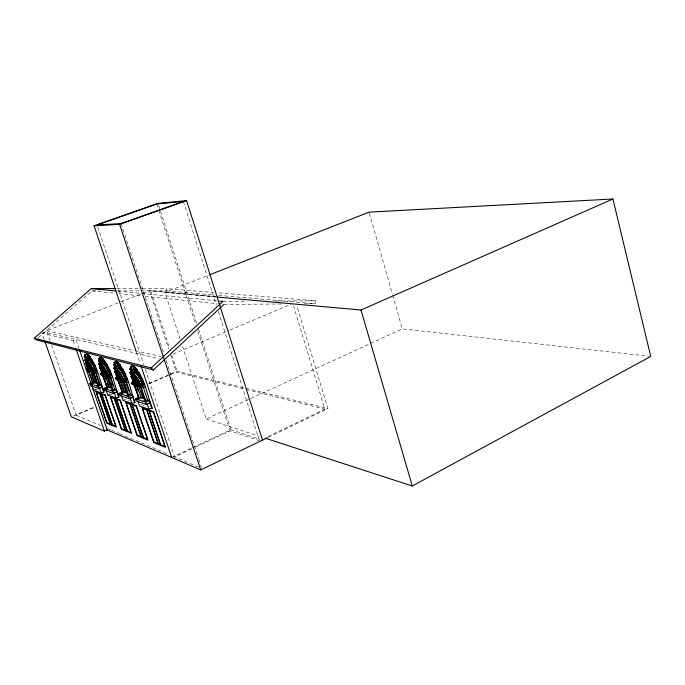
<?xml version="1.0" encoding="UTF-8"?>
<svg xmlns="http://www.w3.org/2000/svg" width="685" height="685" viewBox="0 0 685 685"><rect width="100%" height="100%" fill="white"/><g stroke="black" fill="none" stroke-linecap="round" stroke-linejoin="round"><path stroke-width="0.51" stroke-dasharray="3.42 2.57" d="M304.38 303.832L315.588 303.755L315.948 300.843L217.967 292.82M141.101 290.877L166.558 290.86L166.84 288.633L213.703 292.469M38.351 337.671L92.064 290.894L99.53 290.894M268.135 436.491L324.853 409.168L292.795 303.489M268.177 437.373L327.927 408.56L296.853 305.921M171.712 457.52L191.757 448.093M192.716 447.647L230.905 429.692L259.521 439.145M191.826 448.88L174.658 456.955L145.177 368.821M195.636 447.082L229.972 430.925L259.375 440.712M182.433 346.062L206.219 418.989L249.897 398.91M250.864 398.464L402.283 328.851L648.626 356.2M123.069 400.4L125.603 399.304L129.551 400.648M73.338 416L94.872 406.71M148.714 383.472L177.107 371.219L327.927 408.56M51.538 344.846L76.198 415.264L94.838 407.215M148.799 383.925L169.4 375.029M170.377 374.601L176.268 372.066L245.401 389.328M107.793 395.142L110.251 394.08M173.022 354.136L228.978 330.478M229.963 330.059L291.81 303.909M93.537 390.227L95.926 389.217M44.114 339.238L42.008 333.227L73.081 340.531L75.889 339.409L79.015 348.468M180.112 338.964L164.922 292.375L208.737 275.156M50.125 340.83L46.606 330.769L119.824 302.256M120.808 301.871L149.501 290.697L215.313 296.571M42.008 333.227L44.628 332.208L159.134 358.589M223.944 304.397L283.479 303.977M222.976 301.349L245.418 301.229M275.336 301.066L315.948 300.843M117.649 290.885L140.031 290.877M116.827 288.608L141.307 288.616M142.369 288.616L166.84 288.633M166.558 290.86L214.465 295.004M218.72 295.372L315.588 303.755M215.501 296.665L150.691 290.868L169.512 348.117M164.922 292.375L216.075 296.973M117.837 291.159L216.606 300.732M92.064 290.894L114.404 293.18M118.659 293.617L140.99 295.903M145.246 296.34L217.556 303.746M46.606 330.769L133.969 350.437M135.013 350.669L161.009 356.525M246.429 389.585L324.853 409.168M206.219 418.989L258.998 436.157M94.984 388.892L98.828 390.202M109.24 393.738L113.008 395.022M140.93 404.518L146.89 406.539M76.198 415.264L100.738 425.65M107.605 428.562L110.55 429.812M111.527 430.223L118.394 433.134M119.378 433.545L168.441 454.326M173.348 456.398L198.898 467.221M73.081 340.531L75.17 346.567M97.749 227.009L143.824 364.771M136.452 352.278L140.185 363.41M120.988 223.584L163.912 353.64M166.172 360.49L198.479 458.359M198.787 459.31L201.476 467.444M171.824 355.147L177.107 371.219M149.501 290.697L168.664 348.956M170.651 354.984L176.268 372.066M156.805 204.002L158.44 209.088M158.774 210.107L195.525 324.082M197.819 331.206L229.972 430.925M158.629 205.389L160.264 210.466M160.59 211.477L196.895 324.142M198.53 329.211L230.905 429.692M183.409 201.467L216.383 305.313M218.318 311.418L259.05 439.701M369.352 213.172L392.377 294.045M392.668 295.072L402.283 328.851"/><path stroke-width="1.03" d="M95.446 370.063L95.891 369.874L94.641 366.792L94.196 366.98L95.797 371.09L92.638 362.742L92.261 364.497L92.192 360.036L91.833 361.945L88.819 357.758L88.117 355.044L89.529 360.498L90.197 360.661L89.581 358.118L90.762 360.721M91.833 361.945L94.265 365.953L92.278 361.046M107.125 368.427L106.312 367.785L106.723 363.992L106.321 365.953L102.536 360.747M106.749 368.59L106.338 364.146M108.795 370.174L106.783 366.946L108.418 370.337L108.855 370.106L106.817 365.028M124.876 375.543L126.648 379.892L126.177 380.089L122.752 371.116L122.692 372.82L121.836 372.143L122.332 368.23L121.887 370.26C121.896 368.427 117.358 365.516 118.008 364.899L118.959 365.559L118.539 365.73M122.281 370.242L120.337 367.973L122.281 370.242L121.836 372.143M122.298 372.983L122.435 369.309L121.939 368.393M122.752 371.116L124.465 374.644L122.761 370.97L122.829 369.147L122.435 369.309M86.738 361.218L84.529 356.714L85.36 356.371L86.738 358.931L85.89 359.685L86.721 359.342M85.36 356.371L84.512 357.125M139.132 372.794L138.55 376.844L139.44 377.538M100.395 361.903L99.436 360.13L98.58 360.481L100.883 365.156M99.402 360.695L100.121 357.733L101.192 357.519C112.203 367.443 113.633 383.942 119.164 397.112L116.03 397.976L107.793 395.142L106.406 391.101M139.029 377.709L139.252 373.916L138.73 372.965M141.324 379.447L139.543 375.782L139.132 375.954L140.922 379.618L141.393 379.37L139.552 375.628L139.663 373.745L139.252 373.916M115.534 365.995L114.532 364.163L113.65 364.531L116.056 369.378M114.489 364.745L114.626 363.007M132.368 373.916L129.859 368.881L130.766 368.504L131.948 370.645M85.933 359.257L86.584 357.698L86.353 358.152M93.562 372.751L88.956 371.364L93.126 383.429L92.612 383.257C91.276 375.782 85.291 368.333 86.627 360.533L88.065 360.935L90.18 363.744A10.772 2.92 67.6 0 1 93.177 370.311L98.289 385.124L97.758 384.953C94.153 377.743 93.965 367.948 87.834 362.151L87.337 362.245L89.118 366.552L89.709 370.225L91.439 369.506L90.968 367.999M108.084 377.135L103.152 375.645L107.425 388.121L106.877 387.941C105.567 380.243 99.257 372.477 100.815 364.454L102.365 364.882L104.591 367.811A11.157 3.134 67.4 0 1 107.708 374.618L112.956 389.936L112.391 389.748C108.658 382.29 108.53 372.083 102.091 366.141L101.551 366.235L103.401 370.688L103.974 374.481L105.892 373.779L104.111 374.524L103.786 371.09L106.012 375.089L107.802 374.335M115.705 366.107L115.953 365.619C114.909 366.21 114.344 371.544 116.227 370.38M123.668 381.836L118.368 380.235L122.761 393.156L122.178 392.959C120.902 385.021 114.224 376.921 116.048 368.667L117.717 369.129L120.063 372.169A11.559 3.365 67.3 0 1 123.309 379.233L128.703 395.108L128.104 394.902C124.233 387.179 124.165 376.51 117.4 370.422L116.818 370.517L118.728 375.132L119.43 379.088M132.779 369.823C130.647 370.311 131.426 374.198 131.785 375.243M140.442 386.897L134.731 385.175L139.252 398.567L138.618 398.362C137.394 390.159 130.313 381.691 132.436 373.205L133.207 373.094L130.424 366.963L133.241 373.137L136.717 376.87A12.005 3.622 67.1 0 1 140.1 384.208L145.657 400.665L145.006 400.451C140.999 392.436 140.999 381.271 133.866 375.029L133.232 375.115C136.529 375.774 133.232 386.845 137.694 382.932M105.944 371.39L105.353 373.094M120.843 377.615L121.459 375.885M138.156 380.723L137.462 382.495L139.303 381.708M91.208 369.258L91.49 367.203L91.019 368.838L91.739 370.825L94.915 369.592L96.696 370.114M87.38 360.533L84.906 354.95L87.397 360.481M85.685 354.659L86.952 353.82C97.433 363.512 98.888 379.327 104.248 392.043L101.226 392.882L93.537 390.227L91.85 385.347L90.822 385.775M106.243 372.066L105.601 373.505L103.401 370.688M87.337 362.245L87.192 365.439L88.433 369.84L93.032 371.219M99.008 358.675C106.098 371.416 96.568 359.899 99.839 358.332M123.454 378.959L121.613 379.747L120.997 378.086L121.776 376.579M101.551 366.235L101.346 369.523L102.613 374.07L107.536 375.543M116.818 368.658L114.147 362.665L116.844 368.607M138.259 384.713L137.625 382.992L138.481 381.442M116.818 370.517L116.364 372.315L116.947 375.808M133.232 375.115L132.864 378.608L134.166 383.489L139.868 385.193M93.682 367.674L95.155 366.107L93.682 367.674L93.297 366.817L94.787 365.285L93.297 366.817M108.221 371.886L109.814 370.268L108.221 371.886L107.819 370.996L109.429 369.429L107.819 370.996M123.839 376.399L125.552 374.746L123.839 376.399L123.42 375.474L125.158 373.873L123.42 375.474M140.648 381.262L142.506 379.576L140.648 381.262L140.202 380.303L142.086 378.659L141.393 379.379M115.765 288.599L91.285 288.591L34.25 338.184L151.214 367.913L222.976 301.349L219.791 301.04M34.25 338.184L35.954 339.76L153.354 369.986L223.944 304.397M265.095 438.135L412.276 485.999L650.75 356.431L612.938 199.001L369.061 212.144L209.73 274.762M44.825 341.25L71.377 416.848L104.437 431.156L107.16 429.94L200.714 469.91L267.21 437.843M137.668 400.639L139.5 406.059L149.03 409.347L151.676 408.166L152.412 408.423C146.513 394.2 145.143 376.193 132.907 365.756L131.657 365.961L130.724 368.958L129.816 369.335M146.033 404.321L147.172 403.816L149.03 409.347M148.054 403.422L150.246 402.78L149.458 400.46L147.54 399.834L143.756 401.496M139.149 397.103L135.416 398.73L136.187 401.008L146.444 404.458L150.246 402.78M217.145 297.076L361.021 310.014L612.938 199.001M143.105 401.282L145.006 400.451M135.416 398.73L145.657 402.129L149.458 400.46M136.752 399.175L138.618 398.362M137.377 399.381L141.127 397.745L145.109 399.047M121.288 395.176L123.069 400.4L131.922 403.448L135.176 402.557C129.465 388.883 128.061 371.664 116.467 361.483L114.01 362.913M129.011 398.601L133.078 397.129L132.316 394.885L130.544 394.312L126.862 395.904M121.836 392.162L119.121 393.336L119.866 395.528L129.397 398.73L133.078 397.129M141.093 387.119L143.302 387.778L145.211 386.957M126.263 395.699L128.104 394.902M119.121 393.336L128.626 396.487L132.316 394.885M140.1 384.208L142 383.394M140.262 384.645L142.163 383.823L140.904 380.577M120.355 393.747L122.178 392.959M142.403 384.542L140.502 385.364L142.711 386.023L144.621 385.193L142.403 384.542L142.163 383.823M120.945 393.935L124.576 392.368L127.59 393.353M103.957 388.309L112.811 391.246L116.39 389.714L117.135 391.871L113.556 393.413L104.685 390.433L103.957 388.309L107.476 386.811M137.077 381.262L135.193 382.076L133.138 379.935M133.96 382.881L135.844 382.076L136.05 382.684L134.166 383.489M140.202 380.303L140.69 380.098L138.961 376.673M113.196 393.293L114.275 392.83L116.03 397.976M115.106 392.471L117.135 391.871M135.904 384.002L139.517 382.179M138.156 384.413L140.057 383.6M136.127 372.897L134.2 369.694L139.552 375.628M105.002 390.536L106.055 390.09M134.885 378.48L133.001 379.284L135.056 381.425M124.276 382.042L126.323 382.658L128.172 381.87M110.61 390.518L112.391 389.748M111.167 390.698L114.737 389.174L116.39 389.714M135.219 379.91L137.754 379.284M137.968 379.516L136.067 380.321L137.676 382.966M134.132 384.979L132.008 384.336L131.452 382.675L133.292 381.887L132.051 377.82M96.551 385.852L100.019 384.388L101.56 384.893L102.288 386.982L99.513 387.898L101.226 392.882M93.246 382.187L89.821 383.626L90.523 385.681L98.803 388.455L102.288 386.982M136.966 372.306L136.837 369.275L137.505 375.2L137.411 372.34L137 372.512L138.635 375.046M131.905 373.488L130.861 371.955L130.004 372.315L131.751 374.866L132.599 374.507M133.198 366.304L135.082 372.657L132.881 366.124L133.575 366.15L134.517 369.301L135.536 369.994L134.817 366.989L134.38 367.169L135.827 373.214L137.325 374.181M121.519 379.456L123.36 378.677M135.827 373.214L136.598 373.393L135.964 370.576L135.527 370.756L136.529 371.801M123.309 379.233L125.149 378.454L127.222 379.062M131.974 376.125L132.556 378.736L130.878 376.236L131.58 375.937L132.556 377.05M123.463 379.653L125.312 378.865L121.913 371.398L119.267 368.667L117.829 362.836L118.248 362.656L118.959 365.559M125.8 378.976L126.271 378.779L124.935 375.474L124.405 375.74L126.177 380.089M125.543 379.567L123.702 380.346L125.749 380.963L127.598 380.166L125.543 379.567L125.312 378.865M137.505 375.2L137.12 372.554M105.113 388.695L106.877 387.941M126.091 380.064L126.554 379.858M105.653 388.875L109.189 387.367L112.631 388.489M121.159 374.524L118.728 375.132M121.365 374.746L119.524 375.526L121.048 378.06M134.363 369.232L135.15 370.157M117.46 377.692L117.084 376.596L117.769 376.305M131.751 370.457L132.633 370.08M96.028 385.681L97.758 384.953M132.051 370.542L132.299 370.028M137.077 374.584L136.341 368.616L136.906 371.458L135.921 370.414L135.262 367.46L134.38 367.169M132.77 370.388L131.888 370.756L131.623 372.015L132.496 371.647L133.344 373.179M115.294 377.855L117.263 378.437L117.811 380.047L115.842 379.456L115.294 377.855L117.084 377.092L115.876 373.171M120.569 376.45L118.736 377.229L116.81 375.183M123.112 380.192L117.811 378.608L117.615 378.026L119.447 377.255M89.821 383.626L98.075 386.366L101.56 384.893M135.493 370.594L135.921 370.414M131.64 375.303L130.073 373.008L130.921 372.649L130.835 371.75M117.811 378.608L119.644 377.837M119.284 379.045L121.168 378.06L119.336 378.839C117.203 373.77 121.219 376.356 121.468 379.704M109.883 374.935L108.084 375.688L109.994 376.262L111.792 375.5L109.883 374.935L108.675 371.69M119.858 367.126L119.687 364.214L120.843 370.576L120.731 367.811M132.402 365.841L132.162 366.004M132.941 373.128L130.741 366.603L132.642 365.799M130.39 367.014L131.306 366.595M130.27 367.211L131.152 366.843M131.357 366.766L133.267 365.961L135.459 372.494L133.566 373.299L131.357 366.766L130.741 366.603M90.891 383.985L92.612 383.257M91.405 384.148L94.838 382.701L98.058 383.746M121.887 370.26L122.761 370.97M118.505 373.779L116.673 374.549L118.608 376.596M108.641 377.324L110.55 377.897L112.349 377.135M102.416 373.505L104.189 372.768M110.542 374.173L110.002 374.335L108.795 371.167L109.249 370.979L110.542 374.173L110.901 375.243L110.448 375.431L108.401 370.302M108.744 371.236L109.198 371.047L110.816 375.217M120.44 369.977L120.286 367.126L118.933 366.124L120.252 366.963M103.88 374.207L107.34 372.777M104.026 374.275L105.807 373.53L105.439 372.323M120.295 367.776L120.149 364.848L120.843 370.576M119.267 368.667L119.995 368.838L119.361 366.115L118.95 366.295M114.986 369.429L115.397 371.356L114.72 371.638L116.107 373.239L115.551 370.671L116.433 370.688M107.708 374.618L109.497 373.864L111.424 374.43M107.862 375.02L109.651 374.267M114.72 371.638L114.909 372.52L115.594 372.238M106.312 367.785L108.478 371.244M103.264 369.412L101.491 370.157L103.307 372.118M117.829 362.836L118.668 363.11L119.327 365.961M103.401 370.02L101.628 370.756L103.444 372.717M94.085 372.931L95.866 373.462L97.612 372.734M117.383 364.651L119.558 368.359M105.738 370.106L103.957 370.85L103.093 366.852L104.171 371.047L105.927 370.311M115.422 366.03L116.279 365.679M119.01 365.756L117.709 365.276L119.01 365.756L119.455 367.58M116.416 365.97L115.559 366.321L115.328 367.545L116.185 367.186L116.989 368.667M102.63 375.466L100.798 374.918L100.267 373.368L102.005 372.64M116.33 372.109L113.847 367.854L114.669 367.511L115.662 368.975M113.915 368.521L114.737 368.17L114.438 365.319M116.15 367.622L115.32 367.965L115.5 370.302L113.847 367.854M91.567 369.54L89.838 370.26L91.482 369.309L91.122 368.145M105.233 363.598L106.706 365.944L105.233 363.598L105.747 366.107L104.985 365.696L104.206 360.13L104.394 362.939M103.152 361.603L102.853 358.632L102.45 358.803L103.872 364.437L103.606 361.629L102.373 361.175L103.606 361.629M100.558 364.78L99.616 363.375L98.811 363.701L100.387 366.064L101.192 365.73M101.106 366.141L100.301 366.475L99.993 363.564L100.746 361.517M103.872 364.437L104.574 364.6L103.94 361.971L103.538 362.142M99.933 365.233L100.352 367.091L99.693 367.365L101.003 368.898L100.447 366.415L101.303 366.432M93.348 370.071C90.36 372.58 91.542 366.92 89.118 366.552M104.985 365.696L104.814 362.939L103.94 361.971M93.323 370.705L95.069 369.977L91.918 363.024L89.264 359.873L87.235 353.999L84.871 354.993M99.693 367.365L99.882 368.222L100.541 367.948L101.765 371.946M116.519 368.599L114.378 362.296L116.219 361.534M95.292 370.628L93.545 371.347L95.318 371.878L97.073 371.15L95.292 370.628L95.069 369.977M114.112 362.725L116.801 361.68L117.435 363.555M116.724 362.014L118.565 368.136L116.424 361.834L117.092 361.86L118.008 364.899M95.72 371.073L96.243 370.91L94.59 366.86L94.153 367.04M106.321 365.953L107.168 366.638M102.313 360.961L103.563 361.44M101.209 361.86L100.378 362.202L100.181 363.384L101.012 363.041L101.791 364.471M89.632 366.698L91.37 365.987M91.55 366.184L89.812 366.903L88.947 363.033M103.82 360.284L104.651 360.738L105.199 363.41L106.706 365.799M100.019 363.136L100.875 362.785M86.241 369.181L87.954 369.694L88.476 371.201L86.764 370.679L86.241 369.181L87.937 368.487L87.706 367.819M103.503 361.988L104.779 362.785M101.183 367.802L98.888 364.351L99.693 364.018L99.368 361.252M90.917 367.802L89.187 368.521L87.474 366.638M104.814 362.939L103.563 362.134M88.433 369.84L90.163 369.129M89.615 369.96L92.895 368.564M87.269 365.773L85.865 364.206L85.676 363.384L86.319 363.118L85.694 360.413M89.992 359.043L89.795 356.32L90.951 361.552M101.252 364.377L99.171 358.298L100.96 357.561M98.888 358.906L101.5 357.707L103.572 363.786L106.38 367.057M90.583 361.706L91.319 362.108L90.805 359.676L92.201 361.937L90.805 359.676M101.414 358.015L103.221 363.932L101.14 357.853L101.774 357.87L102.664 360.807M92.261 364.497L92.201 361.937M102.45 358.803L103.247 359.068L103.906 361.817M89.059 365.336L87.337 366.047L89.059 367.939M87.038 358.032L86.224 358.358L86.062 359.514L86.875 359.18M89.418 356.474L90.215 356.902L90.762 359.488L92.201 361.791M89.264 357.784L88.091 357.347L89.264 357.784L89.529 360.498M86.55 362.733L84.794 359.83L85.582 359.514L86.473 360.875M88.117 355.044L88.887 355.309L89.178 358.272L90.394 359.043M84.88 360.456L85.659 360.139L85.317 357.459M86.849 359.591L86.07 359.916L86.293 362.108L84.794 359.83M86.224 362.502L86.139 361.877L86.918 361.552M87.021 360.447L85 354.573L86.738 353.862M84.794 355.181L85.599 354.847M87.149 354.299L88.913 360.019L86.892 354.136L87.5 354.154L88.374 356.996L89.213 357.596M88.254 356.936L88.862 357.741M86.105 358.092L86.909 357.758M136.118 351.268L94.076 225.793L119.592 224.346L186.577 200.602L262.483 440.121M94.076 225.793L157.978 203.359L186.577 200.602M85 354.573L87.526 360.593L89.264 359.873L88.442 357.202M100.13 357.741L100.507 357.75M99.171 358.298L99.702 358.443L101.782 364.531L103.572 363.786L102.733 361.021M114.378 362.296L114.952 362.451L117.092 368.753L118.933 367.982L118.077 365.122M91.285 288.591L115.714 290.954M87.963 368.025L86.918 364.857M144.235 384.045L142.626 383.925L141.273 380.586L141.821 380.312L143.208 383.746L143.593 384.893L143.011 385.073L139.141 375.808M139.997 383.848C138.105 388.121 134.149 373.822 135.81 383.746M100.267 373.368L102.099 373.916M131.452 382.675L133.566 383.309M151.214 367.913L153.354 369.986M135.93 368.787L136.426 369.446M135.861 380.098L135.21 376.039M119.284 364.377L119.755 365.011M114.909 372.52L116.313 374.044L117.615 378.026M119.361 366.115L120.286 367.126M99.882 368.222L101.209 369.677M89.538 357.964L90.36 358.889M130.878 376.236L132.522 378.094L132.008 375.56M85.676 363.384L87.064 365.028M137.488 374.412L138.618 376.056M137.368 372.135L138.49 373.856M137.411 372.34L138.498 374.027M120.697 367.614L122.281 370.097M129.859 368.881L132.47 373.556M116.142 369.027L113.65 364.531M98.58 360.481L100.96 364.814M100.036 363.538L100.387 366.064M84.529 356.714L86.807 360.892M90.745 368.624L89.298 366.972L89.752 370.02M122.367 371.133L124.131 374.738M106.783 366.8L108.47 370.268M92.638 362.742L94.213 366.021M141.607 378.865L142.026 379.781M124.687 374.07L125.09 374.952M122.94 374.438L123.257 375.123M108.975 369.617L109.36 370.465M94.342 365.465L94.71 366.287M93.477 367.151L94.539 369.823M133.087 375.354L135.133 380.055M116.69 370.748L118.651 375.269M101.44 366.458L103.332 370.825M87.235 362.468L89.059 366.68M141.752 380.38L143.499 384.867M105.55 373.53L106.149 375.132M98.075 386.366L98.803 388.455M91.011 371.595L94.838 382.701M91.559 374.507L93.982 381.536M79.708 350.48L91.174 383.668M91.867 385.681L107.16 429.94M76.215 349.59L104.437 431.156M112.811 391.246L113.556 393.413M101.945 386.871L103.658 391.846M96.148 373.137L100.019 384.388M95.318 371.878L95.866 373.462M96.362 375.106L99.496 384.216M101.371 393.567L112.34 425.453M99.804 393.027L110.747 424.794M92.389 371.946L96.26 383.163M128.626 396.487L129.397 398.73M116.775 391.76L118.531 396.898M110.765 377.538L114.737 389.174M109.994 376.262L110.55 377.897M110.55 378.36L112.854 385.124M110.979 383.634L111.972 386.546M116.073 398.653L127.341 431.627M114.404 398.071L125.638 430.916M106.74 376.253L110.713 387.864M105.901 374.173L105.267 372.178M105.233 375.8L109.189 387.367M105.036 376.656L106.021 379.524M107.331 383.36L108.316 386.237M102.074 372.178L102.442 373.239L101.962 372.143M102.861 375.14L106.458 385.638M145.657 402.129L146.444 404.458M130.116 398.122L131.922 403.448M131.871 404.116L143.448 438.246M130.073 403.491L141.615 437.492M122.127 380.886L126.211 392.899M120.509 380.398L124.576 392.368M120.286 381.271L123.994 392.18M117.966 379.687L121.998 391.529M134.174 384.49L138.344 396.846M132.693 397L134.491 402.326M126.46 382.256L130.544 394.312M125.749 380.963L126.323 382.658M126.545 384.105L128.917 391.109M149.827 402.643L151.676 408.166M143.319 387.265L147.54 399.834M142.711 386.023L143.302 387.778M148.688 409.938L160.59 445.301M146.753 409.27L158.612 444.488M138.661 385.783L142.882 398.319M136.914 385.261L141.127 397.745M136.632 386.092L138.233 390.861M141.204 366.449L171.712 457.52M119.592 224.346L200.714 469.91M86.507 363.949L87.32 366.561M132.821 379.618L133.344 381.382M361.021 310.014L412.276 485.999M88.493 355.464L89.803 360.824M135.81 371.142L136.264 373.034M102.844 359.24L104.163 364.771M118.248 363.29L119.575 369.009M86.361 362.451L86.73 364.052M88.767 362.827L89.658 366.689M134.825 367.648L136.161 373.573M100.635 366.706L100.986 368.29M120.637 376.091L120.8 376.818M118.659 371.39L119.55 375.508L118.462 371.167M115.756 370.97L116.099 372.606M89.846 357.056L90.942 362.262M130.946 372.948L131.768 376.853M137.163 380.894L137.317 381.639M134.996 375.817L135.887 380.081M104.266 360.892L105.37 366.269M98.811 363.701L98.888 364.351M130.004 372.315L130.073 373.008M85.933 359.659L86.139 361.877M131.597 372.452L131.751 374.866M91.816 360.19L91.841 363.718M183.409 201.467L120.988 223.584L97.073 224.98L156.805 204.002L183.409 201.467M105.225 394.894L95.943 391.692L106.809 423.176L116.279 427.072L105.225 394.894M120.209 400.083L110.268 396.641L121.416 429.187L131.554 433.357L120.209 400.083M136.315 405.657L125.629 401.958L137.086 435.634L147.969 440.112L136.315 405.657M153.474 411.591L141.975 407.618L153.748 442.493L165.462 447.314L153.474 411.591M99.796 393.644L96.439 392.479L106.826 422.585L110.242 423.981L99.796 393.644M105.207 395.528L101.877 394.372L112.366 424.854L115.756 426.241L105.207 395.528M114.378 398.713L110.79 397.463L121.45 428.579L125.107 430.077L114.378 398.713M120.175 400.725L116.604 399.492L127.376 431.011L131.015 432.5L120.175 400.725M130.03 404.15L126.177 402.814L137.128 435.009L141.05 436.619L130.03 404.15M136.264 406.316L132.428 404.989L143.49 437.621L147.403 439.222L136.264 406.316M146.701 409.947L142.557 408.508L153.808 441.851L158.029 443.58L146.701 409.947M153.414 412.276L149.279 410.837L160.65 444.659L164.862 446.38L153.414 412.276"/></g></svg>
